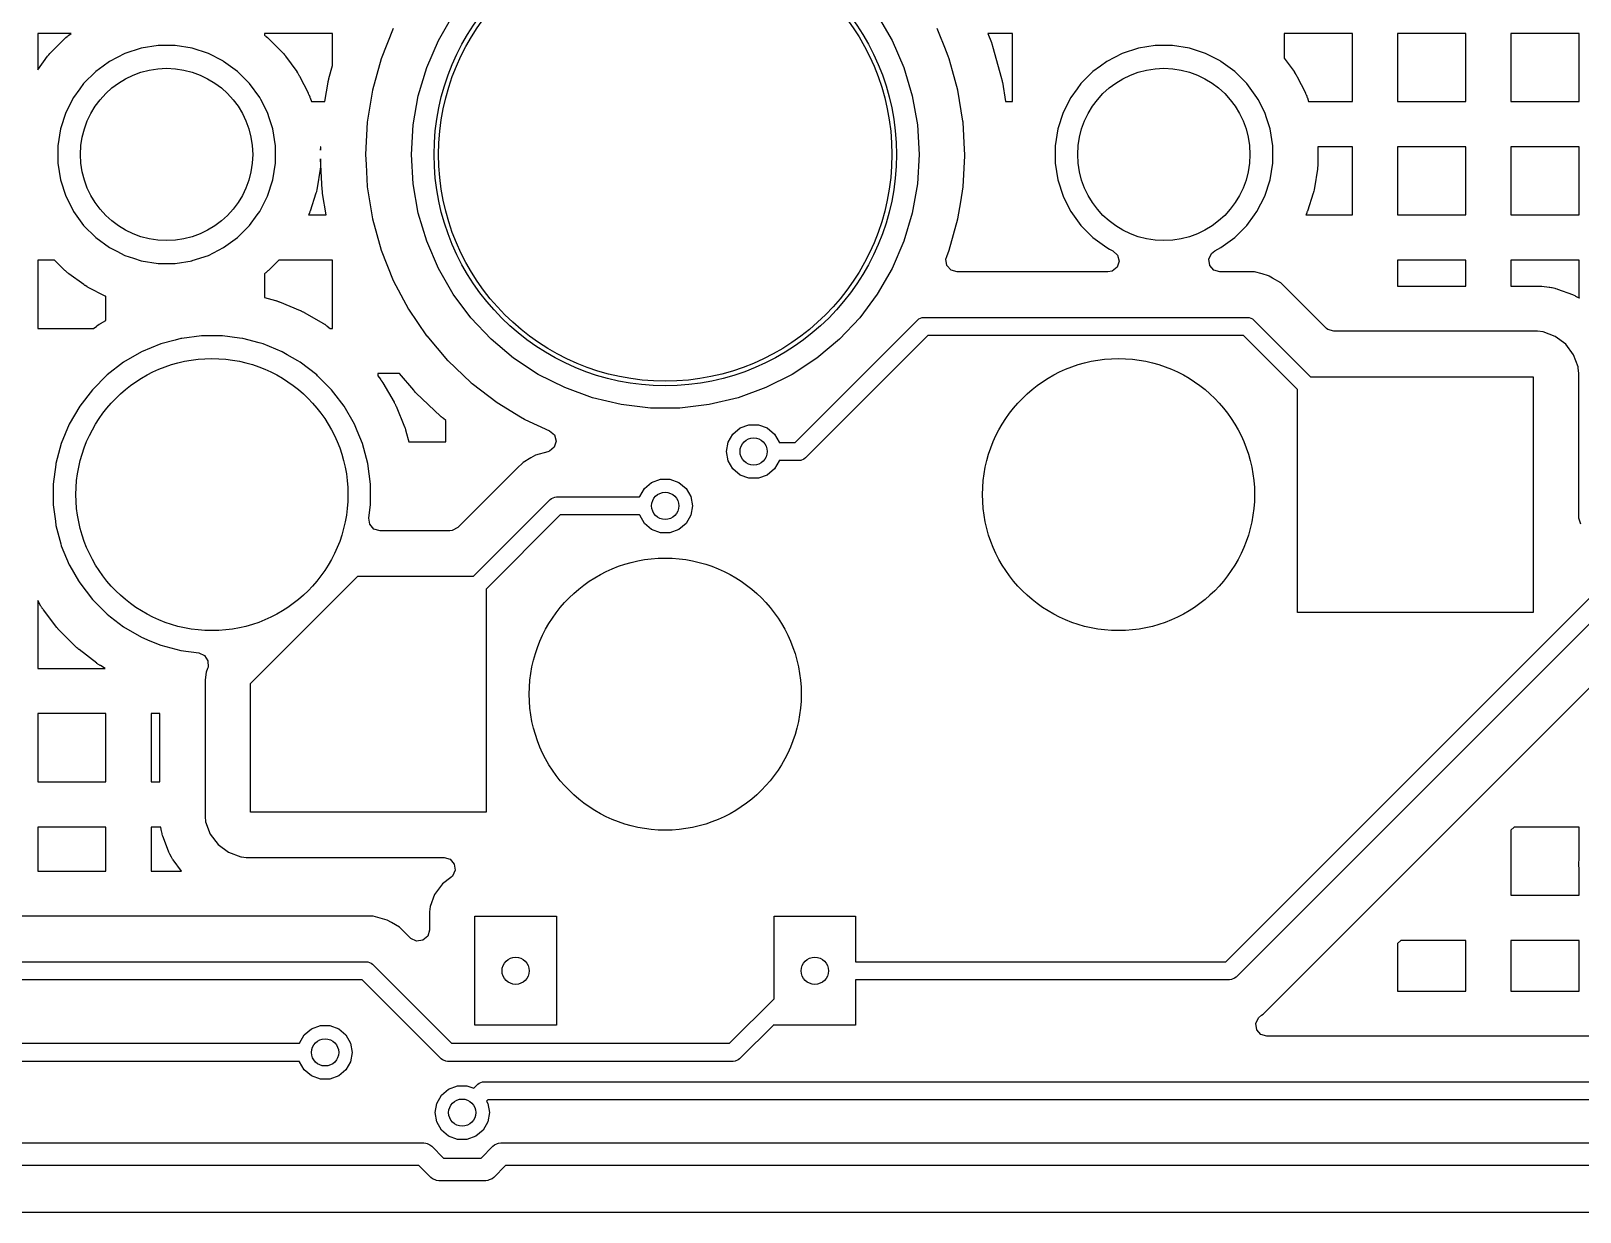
# Model space of a CAD drawing. Extents: x 2.49 to 8.57, y -5.87 to -1.87.
# Drawn here: x 6.578 to 7.251, y -4.41 to -3.897 of the extents above; entities that cross this region are included whole.
import ezdxf

# ---------------------------------------------------------------- set-up
doc = ezdxf.new("R2010")
doc.units = 0
doc.header["$MEASUREMENT"] = 0
doc.layers.add('BLACK', color=7, linetype='CONTINUOUS')

msp = doc.modelspace()

# ---------------------------------------------------------------- linework, layer by layer
at = {"layer": 'BLACK', "linetype": 'CONTINUOUS'}
for p, q in [((7.09699, -4.3009), (7.8378, -3.5601)), ((7.84452, -3.56451), (7.10141, -4.30762)), ((6.75503, -3.90103), (6.76144, -3.88993)), ((6.94564, -3.88993), (6.95205, -3.90103)), ((6.59557, -3.89795), (6.58103, -3.89795)), ((6.58103, -3.89795), (6.58103, -3.91379)), ((6.58682, -3.90612), (6.59263, -3.90032)), ((6.59263, -3.90032), (6.59276, -3.90019)), ((6.59276, -3.90019), (6.59305, -3.89992)), ((6.59305, -3.89992), (6.59319, -3.8998)), ((6.59319, -3.8998), (6.59378, -3.8993)), ((6.59378, -3.8993), (6.59393, -3.89917)), ((6.59393, -3.89917), (6.59423, -3.89894)), ((6.59423, -3.89894), (6.59438, -3.89882)), ((6.59438, -3.89882), (6.59456, -3.89869)), ((6.59456, -3.89869), (6.59557, -3.89795)), ((6.70906, -3.89795), (6.67945, -3.89795)), ((6.67945, -3.89795), (6.67945, -3.89869)), ((6.67945, -3.89869), (6.67963, -3.89882)), ((6.67963, -3.89882), (6.67979, -3.89894)), ((6.67979, -3.89894), (6.68009, -3.89917)), ((6.68009, -3.89917), (6.68024, -3.8993)), ((6.68024, -3.8993), (6.68082, -3.8998)), ((6.68082, -3.8998), (6.68097, -3.89992)), ((6.68097, -3.89992), (6.68125, -3.90019)), ((6.68125, -3.90019), (6.68139, -3.90032)), ((6.68139, -3.90032), (6.68719, -3.90612)), ((6.70906, -3.91189), (6.70906, -3.89795)), ((6.73544, -3.89587), (6.73022, -3.90895)), ((6.74996, -3.9128), (6.75503, -3.90103)), ((6.95205, -3.90103), (6.95713, -3.9128)), ((6.97248, -3.89795), (6.97165, -3.89587)), ((6.97494, -3.90412), (6.97248, -3.89795)), ((7.00434, -3.89795), (6.99359, -3.89795)), ((6.99359, -3.89795), (6.99518, -3.90194)), ((7.00434, -3.92756), (7.00434, -3.89795)), ((7.15197, -3.89795), (7.12237, -3.89795)), ((7.12237, -3.89795), (7.12237, -3.90871)), ((7.15197, -3.92756), (7.15197, -3.89795)), ((7.20119, -3.89795), (7.17158, -3.89795)), ((7.17158, -3.89795), (7.17158, -3.92756)), ((7.20119, -3.92756), (7.20119, -3.89795)), ((7.2504, -3.89795), (7.22079, -3.89795)), ((7.22079, -3.89795), (7.22079, -3.92756)), ((7.2504, -3.92756), (7.2504, -3.89795)), ((6.58103, -3.91379), (6.58532, -3.90788)), ((6.58532, -3.90788), (6.58544, -3.90773)), ((6.58544, -3.90773), (6.58568, -3.90742)), ((6.58568, -3.90742), (6.5858, -3.90727)), ((6.5858, -3.90727), (6.5863, -3.90669)), ((6.5863, -3.90669), (6.58643, -3.90655)), ((6.58643, -3.90655), (6.58669, -3.90626)), ((6.58669, -3.90626), (6.58682, -3.90612)), ((6.61886, -3.9067), (6.61224, -3.91008)), ((6.62594, -3.90441), (6.61886, -3.9067)), ((6.63329, -3.90324), (6.62594, -3.90441)), ((6.64073, -3.90324), (6.63329, -3.90324)), ((6.63329, -3.90324), (6.63329, -3.90324)), ((6.64808, -3.90441), (6.64073, -3.90324)), ((6.64073, -3.90324), (6.64073, -3.90324)), ((6.65515, -3.9067), (6.64808, -3.90441)), ((6.6614, -3.90989), (6.65515, -3.9067)), ((6.68719, -3.90612), (6.68733, -3.90626)), ((6.68733, -3.90626), (6.68759, -3.90655)), ((6.68759, -3.90655), (6.68772, -3.90669)), ((6.68772, -3.90669), (6.68822, -3.90727)), ((6.68822, -3.90727), (6.68834, -3.90742)), ((6.68834, -3.90742), (6.68858, -3.90773)), ((6.68858, -3.90773), (6.68869, -3.90788)), ((6.68869, -3.90788), (6.69352, -3.91452)), ((6.97644, -3.9079), (6.97494, -3.90412)), ((6.97686, -3.90895), (6.97644, -3.9079)), ((6.99518, -3.90194), (6.99522, -3.90207)), ((6.99522, -3.90207), (6.99531, -3.90232)), ((6.99531, -3.90232), (6.99536, -3.90244)), ((6.99536, -3.90244), (6.99553, -3.90294)), ((6.99553, -3.90294), (6.99557, -3.90307)), ((6.99557, -3.90307), (6.99565, -3.90333)), ((6.99565, -3.90333), (6.99568, -3.90345)), ((6.99568, -3.90345), (6.9996, -3.91754)), ((7.05194, -3.9067), (7.04531, -3.91008)), ((7.05901, -3.90441), (7.05194, -3.9067)), ((7.06636, -3.90324), (7.05901, -3.90441)), ((7.0738, -3.90324), (7.06636, -3.90324)), ((7.06636, -3.90324), (7.06636, -3.90324)), ((7.08115, -3.90441), (7.0738, -3.90324)), ((7.0738, -3.90324), (7.0738, -3.90324)), ((7.08822, -3.9067), (7.08115, -3.90441)), ((7.09216, -3.90871), (7.08822, -3.9067)), ((6.60622, -3.91446), (6.60096, -3.91972)), ((6.60942, -3.91213), (6.60622, -3.91446)), ((6.60622, -3.91446), (6.60622, -3.91446)), ((6.60622, -3.91446), (6.60622, -3.91446)), ((6.61224, -3.91008), (6.60942, -3.91213)), ((6.66178, -3.91008), (6.6614, -3.90989)), ((6.6678, -3.91446), (6.66178, -3.91008)), ((6.67306, -3.91972), (6.6678, -3.91446)), ((6.69352, -3.91452), (6.69363, -3.91468)), ((6.69363, -3.91468), (6.69384, -3.915)), ((6.69384, -3.915), (6.69395, -3.91516)), ((6.70749, -3.91754), (6.70906, -3.91189)), ((6.73022, -3.90895), (6.72645, -3.92253)), ((6.73022, -3.90895), (6.73022, -3.90895)), ((6.74628, -3.92508), (6.74996, -3.9128)), ((6.95713, -3.9128), (6.96081, -3.92508)), ((6.97833, -3.91425), (6.97686, -3.90895)), ((6.97686, -3.90895), (6.97686, -3.90895)), ((6.98063, -3.92253), (6.97833, -3.91425)), ((7.03929, -3.91446), (7.03403, -3.91972)), ((7.04249, -3.91213), (7.03929, -3.91446)), ((7.03929, -3.91446), (7.03929, -3.91446)), ((7.03929, -3.91446), (7.03929, -3.91446)), ((7.04531, -3.91008), (7.04249, -3.91213)), ((7.09447, -3.90989), (7.09216, -3.90871)), ((7.09485, -3.91008), (7.09447, -3.90989)), ((7.10087, -3.91446), (7.09485, -3.91008)), ((7.10613, -3.91972), (7.10087, -3.91446)), ((7.12237, -3.90871), (7.12659, -3.91452)), ((7.12659, -3.91452), (7.1267, -3.91468)), ((7.1267, -3.91468), (7.12692, -3.915)), ((7.12692, -3.915), (7.12702, -3.91516)), ((6.60096, -3.91972), (6.59931, -3.92198)), ((6.60096, -3.91972), (6.60096, -3.91972)), ((6.60096, -3.91972), (6.60096, -3.91972)), ((6.67743, -3.92573), (6.67306, -3.91972)), ((6.69395, -3.91516), (6.69435, -3.91582)), ((6.69435, -3.91582), (6.69445, -3.91598)), ((6.69445, -3.91598), (6.69464, -3.91632)), ((6.69464, -3.91632), (6.69473, -3.91649)), ((6.69473, -3.91649), (6.69845, -3.9238)), ((6.70576, -3.92756), (6.70715, -3.9191)), ((6.70715, -3.9191), (6.70717, -3.91897)), ((6.70717, -3.91897), (6.70722, -3.91871)), ((6.70722, -3.91871), (6.70725, -3.91858)), ((6.70725, -3.91858), (6.70736, -3.91806)), ((6.70736, -3.91806), (6.70739, -3.91793)), ((6.70739, -3.91793), (6.70746, -3.91767)), ((6.70746, -3.91767), (6.70749, -3.91754)), ((6.9996, -3.91754), (6.99963, -3.91767)), ((6.99963, -3.91767), (6.99969, -3.91793)), ((6.99969, -3.91793), (6.99972, -3.91806)), ((6.99972, -3.91806), (6.99984, -3.91858)), ((6.99984, -3.91858), (6.99986, -3.91871)), ((6.99986, -3.91871), (6.99991, -3.91897)), ((6.99991, -3.91897), (6.99994, -3.9191)), ((6.99994, -3.9191), (7.00133, -3.92756)), ((7.03403, -3.91972), (7.03239, -3.92198)), ((7.03403, -3.91972), (7.03403, -3.91972)), ((7.03403, -3.91972), (7.03403, -3.91972)), ((7.1105, -3.92573), (7.10613, -3.91972)), ((7.12702, -3.91516), (7.12742, -3.91582)), ((7.12742, -3.91582), (7.12752, -3.91598)), ((7.12752, -3.91598), (7.12771, -3.91632)), ((7.12771, -3.91632), (7.1278, -3.91649)), ((7.1278, -3.91649), (7.13152, -3.9238)), ((6.59658, -3.92573), (6.59321, -3.93236)), ((6.59931, -3.92198), (6.59658, -3.92573)), ((6.67791, -3.92668), (6.67743, -3.92573)), ((6.68081, -3.93236), (6.67791, -3.92668)), ((6.69845, -3.9238), (6.69854, -3.92398)), ((6.69854, -3.92398), (6.6987, -3.92433)), ((6.6987, -3.92433), (6.69878, -3.9245)), ((6.69878, -3.9245), (6.69907, -3.92522)), ((6.69907, -3.92522), (6.69914, -3.92539)), ((6.69914, -3.92539), (6.69927, -3.92576)), ((6.69927, -3.92576), (6.69934, -3.92594)), ((6.69934, -3.92594), (6.69986, -3.92756)), ((6.69986, -3.92756), (6.70576, -3.92756)), ((6.72645, -3.92253), (6.72417, -3.93644)), ((6.72645, -3.92253), (6.72645, -3.92253)), ((6.74405, -3.93771), (6.74628, -3.92508)), ((6.96081, -3.92508), (6.96303, -3.93771)), ((6.98284, -3.93599), (6.98063, -3.92253)), ((6.98063, -3.92253), (6.98063, -3.92253)), ((6.98063, -3.92253), (6.98063, -3.92253)), ((7.00133, -3.92756), (7.00434, -3.92756)), ((7.02966, -3.92573), (7.02628, -3.93236)), ((7.03239, -3.92198), (7.02966, -3.92573)), ((7.11098, -3.92668), (7.1105, -3.92573)), ((7.11388, -3.93236), (7.11098, -3.92668)), ((7.13152, -3.9238), (7.13161, -3.92398)), ((7.13161, -3.92398), (7.13177, -3.92433)), ((7.13177, -3.92433), (7.13185, -3.9245)), ((7.13185, -3.9245), (7.13214, -3.92522)), ((7.13214, -3.92522), (7.13221, -3.92539)), ((7.13221, -3.92539), (7.13234, -3.92576)), ((7.13234, -3.92576), (7.13241, -3.92594)), ((7.13241, -3.92594), (7.13293, -3.92756)), ((7.13293, -3.92756), (7.15197, -3.92756)), ((7.17158, -3.92756), (7.20119, -3.92756)), ((7.22079, -3.92756), (7.2504, -3.92756)), ((6.59321, -3.93236), (6.59091, -3.93944)), ((6.68169, -3.93508), (6.68081, -3.93236)), ((6.68081, -3.93236), (6.68081, -3.93236)), ((6.68081, -3.93236), (6.68081, -3.93236)), ((6.68311, -3.93944), (6.68169, -3.93508)), ((7.02628, -3.93236), (7.02398, -3.93944)), ((7.11476, -3.93508), (7.11388, -3.93236)), ((7.11388, -3.93236), (7.11388, -3.93236)), ((7.11388, -3.93236), (7.11388, -3.93236)), ((7.11618, -3.93944), (7.11476, -3.93508)), ((6.59091, -3.93944), (6.58974, -3.94679)), ((6.68427, -3.94679), (6.68311, -3.93944)), ((6.72417, -3.93644), (6.72341, -3.95051)), ((6.72417, -3.93644), (6.72417, -3.93644)), ((6.74331, -3.95051), (6.74405, -3.93771)), ((6.96303, -3.93771), (6.96378, -3.95051)), ((6.98291, -3.93644), (6.98284, -3.93599)), ((6.98355, -3.94829), (6.98291, -3.93644)), ((7.02398, -3.93944), (7.02281, -3.94679)), ((7.11734, -3.94679), (7.11618, -3.93944)), ((6.58974, -3.94679), (6.58974, -3.95423)), ((6.68427, -3.94863), (6.68427, -3.94679)), ((6.68427, -3.95423), (6.68427, -3.94863)), ((6.70396, -3.94717), (6.70388, -3.94717)), ((6.70388, -3.94717), (6.70388, -3.94863)), ((6.70388, -3.94863), (6.70396, -3.94717)), ((6.98368, -3.95051), (6.98355, -3.94829)), ((7.02281, -3.94679), (7.02281, -3.95423)), ((7.11734, -3.95423), (7.11734, -3.94679)), ((7.15197, -3.94717), (7.13695, -3.94717)), ((7.13695, -3.94717), (7.13695, -3.95461)), ((7.15197, -3.97677), (7.15197, -3.94717)), ((7.20119, -3.94717), (7.17158, -3.94717)), ((7.17158, -3.94717), (7.17158, -3.97677)), ((7.20119, -3.97677), (7.20119, -3.94717)), ((7.2504, -3.94717), (7.22079, -3.94717)), ((7.22079, -3.94717), (7.22079, -3.97677)), ((7.2504, -3.97677), (7.2504, -3.94717)), ((6.58974, -3.95423), (6.59091, -3.96157)), ((6.68311, -3.96157), (6.68427, -3.95423)), ((6.70386, -3.95519), (6.70385, -3.95538)), ((6.70387, -3.9548), (6.70386, -3.95519)), ((6.70388, -3.95461), (6.70387, -3.9548)), ((6.70461, -3.9659), (6.70388, -3.95238)), ((6.70388, -3.95238), (6.70388, -3.95461)), ((6.72341, -3.95051), (6.72341, -3.95051)), ((6.72341, -3.95051), (6.72364, -3.9548)), ((6.72364, -3.9548), (6.72416, -3.96438)), ((6.74405, -3.9633), (6.74331, -3.95051)), ((6.96378, -3.95051), (6.96303, -3.9633)), ((6.98291, -3.96458), (6.98364, -3.95117)), ((6.98364, -3.95117), (6.98368, -3.95051)), ((6.98368, -3.95051), (6.98368, -3.95051)), ((7.02281, -3.95423), (7.02398, -3.96157)), ((7.11618, -3.96157), (7.11734, -3.95423)), ((7.13693, -3.95519), (7.13692, -3.95538)), ((7.13695, -3.9548), (7.13693, -3.95519)), ((7.13695, -3.95461), (7.13695, -3.9548)), ((6.59091, -3.96157), (6.59321, -3.96865)), ((6.68081, -3.96865), (6.68311, -3.96157)), ((6.7037, -3.95691), (6.70241, -3.96502)), ((6.70372, -3.95672), (6.7037, -3.95691)), ((6.70377, -3.95634), (6.70372, -3.95672)), ((6.70379, -3.95615), (6.70377, -3.95634)), ((6.70385, -3.95538), (6.70379, -3.95615)), ((7.02398, -3.96157), (7.02628, -3.96865)), ((7.11388, -3.96865), (7.11618, -3.96157)), ((7.13677, -3.95691), (7.13548, -3.96502)), ((7.13679, -3.95672), (7.13677, -3.95691)), ((7.13684, -3.95634), (7.13679, -3.95672)), ((7.13686, -3.95615), (7.13684, -3.95634)), ((7.13692, -3.95538), (7.13686, -3.95615)), ((6.59321, -3.96865), (6.59609, -3.97432)), ((6.67743, -3.97528), (6.68081, -3.96865)), ((6.70187, -3.96727), (6.69934, -3.97507)), ((6.70193, -3.96708), (6.70187, -3.96727)), ((6.70203, -3.96671), (6.70193, -3.96708)), ((6.70208, -3.96652), (6.70203, -3.96671)), ((6.70226, -3.96577), (6.70208, -3.96652)), ((6.7023, -3.96559), (6.70226, -3.96577)), ((6.70238, -3.96521), (6.7023, -3.96559)), ((6.70241, -3.96502), (6.70238, -3.96521)), ((6.70462, -3.96603), (6.70461, -3.9659)), ((6.70464, -3.9663), (6.70462, -3.96603)), ((6.70465, -3.96643), (6.70464, -3.9663)), ((6.70471, -3.96696), (6.70465, -3.96643)), ((6.70473, -3.96709), (6.70471, -3.96696)), ((6.70476, -3.96735), (6.70473, -3.96709)), ((6.70478, -3.96749), (6.70476, -3.96735)), ((6.70631, -3.97677), (6.70478, -3.96749)), ((6.72416, -3.96438), (6.72417, -3.96458)), ((6.72417, -3.96458), (6.72417, -3.96458)), ((6.72417, -3.96458), (6.72645, -3.97848)), ((6.74628, -3.97593), (6.74405, -3.9633)), ((6.96303, -3.9633), (6.96081, -3.97593)), ((6.98184, -3.97111), (6.98291, -3.96458)), ((6.98291, -3.96458), (6.98291, -3.96458)), ((6.98291, -3.96458), (6.98291, -3.96458)), ((7.02628, -3.96865), (7.02917, -3.97432)), ((7.1105, -3.97528), (7.11388, -3.96865)), ((7.13494, -3.96727), (7.13241, -3.97507)), ((7.135, -3.96708), (7.13494, -3.96727)), ((7.13511, -3.96671), (7.135, -3.96708)), ((7.13515, -3.96652), (7.13511, -3.96671)), ((7.13533, -3.96577), (7.13515, -3.96652)), ((7.13537, -3.96559), (7.13533, -3.96577)), ((7.13545, -3.96521), (7.13537, -3.96559)), ((7.13548, -3.96502), (7.13545, -3.96521)), ((6.59609, -3.97432), (6.59658, -3.97528)), ((6.59658, -3.97528), (6.60096, -3.9813)), ((6.67635, -3.97677), (6.67743, -3.97528)), ((6.69927, -3.97525), (6.69914, -3.97562)), ((6.69934, -3.97507), (6.69927, -3.97525)), ((6.98063, -3.97848), (6.98184, -3.97111)), ((7.02917, -3.97432), (7.02966, -3.97528)), ((7.02966, -3.97528), (7.03403, -3.9813)), ((7.10942, -3.97677), (7.1105, -3.97528)), ((7.13234, -3.97525), (7.13221, -3.97562)), ((7.13241, -3.97507), (7.13234, -3.97525)), ((6.60096, -3.9813), (6.60622, -3.98656)), ((6.6678, -3.98656), (6.67306, -3.9813)), ((6.67306, -3.9813), (6.67635, -3.97677)), ((6.6987, -3.97668), (6.69866, -3.97677)), ((6.69866, -3.97677), (6.70631, -3.97677)), ((6.69878, -3.97651), (6.6987, -3.97668)), ((6.69907, -3.9758), (6.69878, -3.97651)), ((6.69914, -3.97562), (6.69907, -3.9758)), ((6.72645, -3.97848), (6.72645, -3.97848)), ((6.72645, -3.97848), (6.73022, -3.99206)), ((6.74996, -3.98821), (6.74628, -3.97593)), ((6.96081, -3.97593), (6.95713, -3.98821)), ((6.97686, -3.99206), (6.98063, -3.97848)), ((7.03403, -3.9813), (7.03929, -3.98656)), ((7.10087, -3.98656), (7.10613, -3.9813)), ((7.10613, -3.9813), (7.10942, -3.97677)), ((7.13177, -3.97668), (7.13173, -3.97677)), ((7.13173, -3.97677), (7.15197, -3.97677)), ((7.13185, -3.97651), (7.13177, -3.97668)), ((7.13214, -3.9758), (7.13185, -3.97651)), ((7.13221, -3.97562), (7.13214, -3.9758)), ((7.17158, -3.97677), (7.20119, -3.97677)), ((7.22079, -3.97677), (7.2504, -3.97677)), ((6.60622, -3.98656), (6.61224, -3.99093)), ((6.66178, -3.99093), (6.6678, -3.98656)), ((6.75503, -3.99998), (6.74996, -3.98821)), ((6.95713, -3.98821), (6.95205, -3.99998)), ((7.03929, -3.98656), (7.04234, -3.98878)), ((7.04234, -3.98878), (7.04531, -3.99093)), ((7.09485, -3.99093), (7.10087, -3.98656)), ((6.61224, -3.99093), (6.61537, -3.99253)), ((6.61537, -3.99253), (6.61886, -3.99431)), ((6.61886, -3.99431), (6.61886, -3.99431)), ((6.61886, -3.99431), (6.61886, -3.99431)), ((6.61886, -3.99431), (6.62266, -3.99554)), ((6.62266, -3.99554), (6.62594, -3.99661)), ((6.64818, -3.99657), (6.65515, -3.99431)), ((6.65515, -3.99431), (6.66178, -3.99093)), ((6.73022, -3.99206), (6.73022, -3.99206)), ((6.73022, -3.99206), (6.73544, -4.00515)), ((6.97546, -3.99593), (6.97576, -3.99482)), ((6.97576, -3.99482), (6.97686, -3.99206)), ((7.04531, -3.99093), (7.04652, -3.99155)), ((7.04652, -3.99155), (7.04795, -3.99228)), ((7.04795, -3.99228), (7.04995, -3.99417)), ((7.04995, -3.99417), (7.05062, -3.99684)), ((7.08959, -3.99593), (7.09073, -3.99343)), ((7.09073, -3.99343), (7.0922, -3.99228)), ((7.0922, -3.99228), (7.09485, -3.99093)), ((6.58831, -3.99638), (6.58103, -3.99638)), ((6.58103, -3.99638), (6.58103, -4.02598)), ((6.59263, -4.00069), (6.58831, -3.99638)), ((6.59276, -4.00083), (6.59263, -4.00069)), ((6.59305, -4.00109), (6.59276, -4.00083)), ((6.59319, -4.00122), (6.59305, -4.00109)), ((6.59378, -4.00172), (6.59319, -4.00122)), ((6.59393, -4.00184), (6.59378, -4.00172)), ((6.59423, -4.00208), (6.59393, -4.00184)), ((6.59438, -4.00219), (6.59423, -4.00208)), ((6.59456, -4.00232), (6.59438, -4.00219)), ((6.60102, -4.00702), (6.59456, -4.00232)), ((6.62594, -3.99661), (6.63329, -3.99777)), ((6.63329, -3.99777), (6.63329, -3.99777)), ((6.63329, -3.99777), (6.64073, -3.99777)), ((6.64073, -3.99777), (6.64808, -3.99661)), ((6.64808, -3.99661), (6.64818, -3.99657)), ((6.67963, -4.00219), (6.67945, -4.00232)), ((6.67945, -4.00232), (6.67945, -4.0126)), ((6.67979, -4.00208), (6.67963, -4.00219)), ((6.68009, -4.00184), (6.67979, -4.00208)), ((6.68024, -4.00172), (6.68009, -4.00184)), ((6.68082, -4.00122), (6.68024, -4.00172)), ((6.68097, -4.00109), (6.68082, -4.00122)), ((6.68125, -4.00083), (6.68097, -4.00109)), ((6.68139, -4.00069), (6.68125, -4.00083)), ((6.6857, -3.99638), (6.68139, -4.00069)), ((6.70906, -3.99638), (6.6857, -3.99638)), ((6.70906, -4.02598), (6.70906, -3.99638)), ((6.76144, -4.01108), (6.75503, -3.99998)), ((6.95205, -3.99998), (6.94564, -4.01108)), ((6.97586, -3.99866), (6.97546, -3.99593)), ((6.97766, -4.00073), (6.97586, -3.99866)), ((6.9803, -4.00151), (6.97766, -4.00073)), ((7.04574, -4.00151), (6.9803, -4.00151)), ((7.04757, -4.00115), (7.04574, -4.00151)), ((7.04973, -3.99944), (7.04757, -4.00115)), ((7.05062, -3.99684), (7.04973, -3.99944)), ((7.08998, -3.99866), (7.08959, -3.99593)), ((7.09178, -4.00073), (7.08998, -3.99866)), ((7.09442, -4.00151), (7.09178, -4.00073)), ((7.10298, -4.00151), (7.09442, -4.00151)), ((7.10299, -4.00151), (7.10298, -4.00151)), ((7.10323, -4.00151), (7.10299, -4.00151)), ((7.10945, -4.00151), (7.10323, -4.00151)), ((7.11275, -4.00239), (7.10945, -4.00151)), ((7.11546, -4.00312), (7.11275, -4.00239)), ((7.20119, -3.99638), (7.17158, -3.99638)), ((7.17158, -3.99638), (7.17158, -4.00765)), ((7.20119, -4.00765), (7.20119, -3.99638)), ((7.2504, -3.99638), (7.22079, -3.99638)), ((7.22079, -3.99638), (7.22079, -4.00765)), ((7.2504, -4.01282), (7.2504, -3.99638)), ((6.60118, -4.00713), (6.60102, -4.00702)), ((6.6015, -4.00734), (6.60118, -4.00713)), ((6.60166, -4.00745), (6.6015, -4.00734)), ((6.60232, -4.00785), (6.60166, -4.00745)), ((6.60249, -4.00794), (6.60232, -4.00785)), ((6.60282, -4.00813), (6.60249, -4.00794)), ((6.60299, -4.00822), (6.60282, -4.00813)), ((6.61031, -4.01195), (6.60299, -4.00822)), ((6.73544, -4.00515), (6.73544, -4.00515)), ((6.73544, -4.00515), (6.74204, -4.0176)), ((7.11582, -4.00333), (7.11546, -4.00312)), ((7.11546, -4.00312), (7.11546, -4.00312)), ((7.11546, -4.00312), (7.11546, -4.00312)), ((7.11721, -4.00413), (7.11582, -4.00333)), ((7.12085, -4.00623), (7.11721, -4.00413)), ((7.11721, -4.00413), (7.11721, -4.00413)), ((7.12227, -4.00765), (7.12085, -4.00623)), ((7.12085, -4.00623), (7.12085, -4.00623)), ((7.12553, -4.01091), (7.12227, -4.00765)), ((7.17158, -4.00765), (7.20119, -4.00765)), ((7.22079, -4.00765), (7.23266, -4.00765)), ((7.23266, -4.00765), (7.23279, -4.00765)), ((7.23279, -4.00765), (7.23305, -4.00766)), ((7.23305, -4.00766), (7.23318, -4.00767)), ((7.23318, -4.00767), (7.23371, -4.00769)), ((7.23371, -4.00769), (7.23384, -4.0077)), ((7.23384, -4.0077), (7.2341, -4.00772)), ((7.2341, -4.00772), (7.23423, -4.00774)), ((7.23423, -4.00774), (7.23745, -4.00808)), ((7.23745, -4.00808), (7.23775, -4.00812)), ((7.23775, -4.00812), (7.23836, -4.00823)), ((7.23836, -4.00823), (7.23866, -4.00829)), ((7.23866, -4.00829), (7.23985, -4.00857)), ((7.23985, -4.00857), (7.24014, -4.00865)), ((7.24014, -4.00865), (7.24073, -4.00883)), ((7.24073, -4.00883), (7.24102, -4.00893)), ((7.24102, -4.00893), (7.24756, -4.01136)), ((6.61048, -4.01203), (6.61031, -4.01195)), ((6.61064, -4.01211), (6.61048, -4.01203)), ((6.61064, -4.02252), (6.61064, -4.01211)), ((6.67945, -4.0126), (6.68428, -4.01389)), ((6.68428, -4.01389), (6.68443, -4.01393)), ((6.68443, -4.01393), (6.68474, -4.01403)), ((6.68474, -4.01403), (6.68489, -4.01407)), ((6.68489, -4.01407), (6.6855, -4.01428)), ((6.6855, -4.01428), (6.68565, -4.01433)), ((6.68565, -4.01433), (6.68595, -4.01445)), ((6.68595, -4.01445), (6.6861, -4.01451)), ((6.6861, -4.01451), (6.69504, -4.01821)), ((6.7691, -4.02136), (6.76144, -4.01108)), ((6.94564, -4.01108), (6.93799, -4.02136)), ((7.12553, -4.01091), (7.12553, -4.01091)), ((7.14045, -4.02583), (7.12553, -4.01091)), ((7.24756, -4.01136), (7.24788, -4.0115)), ((7.24788, -4.0115), (7.24852, -4.01179)), ((7.24852, -4.01179), (7.24883, -4.01195)), ((7.24883, -4.01195), (7.25006, -4.01262)), ((7.25006, -4.01262), (7.25036, -4.0128)), ((7.25036, -4.0128), (7.2504, -4.01282)), ((6.60824, -4.0239), (6.61064, -4.02252)), ((6.69504, -4.01821), (6.69519, -4.01827)), ((6.69519, -4.01827), (6.69548, -4.01841)), ((6.69548, -4.01841), (6.69562, -4.01847)), ((6.69562, -4.01847), (6.6962, -4.01876)), ((6.6962, -4.01876), (6.69634, -4.01883)), ((6.69634, -4.01883), (6.69663, -4.01898)), ((6.69663, -4.01898), (6.69677, -4.01906)), ((6.69677, -4.01906), (6.70514, -4.0239)), ((6.74204, -4.0176), (6.74204, -4.0176)), ((6.74204, -4.0176), (6.74204, -4.0176)), ((6.74204, -4.0176), (6.74992, -4.02923)), ((6.77789, -4.03069), (6.7691, -4.02136)), ((6.90998, -4.07551), (6.96312, -4.02237)), ((6.93799, -4.02136), (6.92919, -4.03069)), ((6.96312, -4.02237), (6.96372, -4.02188)), ((6.96372, -4.02188), (6.96514, -4.02129)), ((6.96514, -4.02129), (6.96591, -4.02121)), ((6.96591, -4.02121), (7.10634, -4.02121)), ((7.10634, -4.02121), (7.10711, -4.02129)), ((7.10711, -4.02129), (7.10853, -4.02188)), ((7.10853, -4.02188), (7.10912, -4.02237)), ((7.10912, -4.02237), (7.13372, -4.04696)), ((6.58103, -4.02598), (6.60532, -4.02598)), ((6.60532, -4.02598), (6.60664, -4.02497)), ((6.60664, -4.02497), (6.60677, -4.02487)), ((6.60677, -4.02487), (6.60703, -4.02468)), ((6.60703, -4.02468), (6.60716, -4.02459)), ((6.60716, -4.02459), (6.6077, -4.02424)), ((6.6077, -4.02424), (6.60783, -4.02415)), ((6.60783, -4.02415), (6.6081, -4.02398)), ((6.6081, -4.02398), (6.60824, -4.0239)), ((6.65218, -4.02923), (6.64365, -4.03035)), ((6.66121, -4.02923), (6.65218, -4.02923)), ((6.65218, -4.02923), (6.65218, -4.02923)), ((6.66867, -4.03021), (6.66121, -4.02923)), ((6.66121, -4.02923), (6.66121, -4.02923)), ((6.70514, -4.0239), (6.70528, -4.02398)), ((6.70528, -4.02398), (6.70555, -4.02415)), ((6.70555, -4.02415), (6.70569, -4.02424)), ((6.70569, -4.02424), (6.70622, -4.02459)), ((6.70622, -4.02459), (6.70635, -4.02468)), ((6.70635, -4.02468), (6.70662, -4.02487)), ((6.70662, -4.02487), (6.70674, -4.02497)), ((6.70674, -4.02497), (6.70807, -4.02598)), ((6.70807, -4.02598), (6.70906, -4.02598)), ((6.74992, -4.02923), (6.74995, -4.02926)), ((6.74995, -4.02926), (6.74995, -4.02926)), ((6.74995, -4.02926), (6.75904, -4.03997)), ((6.96754, -4.02909), (6.9144, -4.08223)), ((7.10471, -4.02909), (6.96754, -4.02909)), ((7.12815, -4.05253), (7.10471, -4.02909)), ((7.14064, -4.02598), (7.14045, -4.02583)), ((7.14126, -4.02648), (7.14064, -4.02598)), ((7.1439, -4.02726), (7.14126, -4.02648)), ((7.2324, -4.02726), (7.1439, -4.02726)), ((7.23474, -4.02751), (7.2324, -4.02726)), ((7.2324, -4.02726), (7.2324, -4.02726)), ((7.2324, -4.02726), (7.2324, -4.02726)), ((7.2324, -4.02726), (7.2324, -4.02726)), ((7.24005, -4.02949), (7.23474, -4.02751)), ((7.23474, -4.02751), (7.23474, -4.02751)), ((6.63449, -4.03274), (6.62615, -4.0362)), ((6.64067, -4.03109), (6.63449, -4.03274)), ((6.64322, -4.03041), (6.64067, -4.03109)), ((6.64365, -4.03035), (6.64322, -4.03041)), ((6.67017, -4.03041), (6.66867, -4.03021)), ((6.67715, -4.03228), (6.67017, -4.03041)), ((6.67889, -4.03274), (6.67715, -4.03228)), ((6.68724, -4.0362), (6.67889, -4.03274)), ((6.78771, -4.03893), (6.77789, -4.03069)), ((6.92919, -4.03069), (6.91937, -4.03893)), ((7.24459, -4.03289), (7.24005, -4.02949)), ((7.24005, -4.02949), (7.24005, -4.02949)), ((7.24798, -4.03742), (7.24459, -4.03289)), ((7.24459, -4.03289), (7.24459, -4.03289)), ((6.61832, -4.04072), (6.61116, -4.04622)), ((6.62615, -4.0362), (6.61832, -4.04072)), ((6.62615, -4.0362), (6.62615, -4.0362)), ((6.68942, -4.03746), (6.68724, -4.0362)), ((6.68724, -4.0362), (6.68724, -4.0362)), ((6.69398, -4.04009), (6.68942, -4.03746)), ((6.69506, -4.04072), (6.69398, -4.04009)), ((6.70223, -4.04622), (6.69506, -4.04072)), ((6.75904, -4.03997), (6.75907, -4.04)), ((6.75907, -4.04), (6.7693, -4.04969)), ((6.79843, -4.04597), (6.78771, -4.03893)), ((6.91937, -4.03893), (6.90866, -4.04597)), ((7.24992, -4.04262), (7.24798, -4.03742)), ((7.24798, -4.03742), (7.24798, -4.03742)), ((7.24996, -4.04273), (7.24992, -4.04262)), ((7.2502, -4.04492), (7.24996, -4.04273)), ((6.61116, -4.04622), (6.60477, -4.05261)), ((6.70254, -4.04653), (6.70223, -4.04622)), ((6.70223, -4.04622), (6.70223, -4.04622)), ((6.70862, -4.05261), (6.70254, -4.04653)), ((6.73809, -4.04559), (6.72867, -4.04559)), ((6.72867, -4.04559), (6.72867, -4.04653)), ((6.72867, -4.04653), (6.72987, -4.04809)), ((6.72987, -4.04809), (6.72996, -4.04822)), ((6.72996, -4.04822), (6.73015, -4.04848)), ((6.73015, -4.04848), (6.73024, -4.04861)), ((6.73024, -4.04861), (6.7306, -4.04915)), ((6.7306, -4.04915), (6.73069, -4.04928)), ((6.73069, -4.04928), (6.73086, -4.04956)), ((6.7443, -4.05289), (6.73809, -4.04559)), ((6.80988, -4.05173), (6.79843, -4.04597)), ((6.90866, -4.04597), (6.89721, -4.05173)), ((7.13372, -4.04696), (7.23051, -4.04696)), ((7.23051, -4.04696), (7.23051, -4.14932)), ((7.25022, -4.04508), (7.2502, -4.04492)), ((7.25022, -4.07229), (7.25022, -4.04508)), ((7.25022, -4.04508), (7.25022, -4.04508)), ((6.60477, -4.05261), (6.59927, -4.05977)), ((6.70966, -4.05396), (6.70862, -4.05261)), ((6.70862, -4.05261), (6.70862, -4.05261)), ((6.70862, -4.05261), (6.70862, -4.05261)), ((6.71412, -4.05977), (6.70966, -4.05396)), ((6.73086, -4.04956), (6.73094, -4.04969)), ((6.73094, -4.04969), (6.73578, -4.05807)), ((6.74438, -4.05299), (6.7443, -4.05289)), ((6.74456, -4.05319), (6.74438, -4.05299)), ((6.74465, -4.05329), (6.74456, -4.05319)), ((6.74502, -4.05367), (6.74465, -4.05329)), ((6.74511, -4.05377), (6.74502, -4.05367)), ((6.7453, -4.05396), (6.74511, -4.05377)), ((6.74539, -4.05405), (6.7453, -4.05396)), ((6.75601, -4.0641), (6.74539, -4.05405)), ((6.7693, -4.04969), (6.7693, -4.04969)), ((6.7693, -4.04969), (6.7693, -4.04969)), ((6.7693, -4.04969), (6.76969, -4.04999)), ((6.76969, -4.04999), (6.78052, -4.05821)), ((6.82193, -4.05611), (6.80988, -4.05173)), ((6.8344, -4.05907), (6.82193, -4.05611)), ((6.88516, -4.05611), (6.87269, -4.05907)), ((6.89721, -4.05173), (6.88516, -4.05611)), ((7.12815, -4.14932), (7.12815, -4.05253)), ((6.59927, -4.05977), (6.59475, -4.0676)), ((6.71864, -4.0676), (6.71412, -4.05977)), ((6.71412, -4.05977), (6.71412, -4.05977)), ((6.71412, -4.05977), (6.71412, -4.05977)), ((6.73578, -4.05807), (6.73585, -4.05821)), ((6.73585, -4.05821), (6.736, -4.05849)), ((6.736, -4.05849), (6.73608, -4.05864)), ((6.73608, -4.05864), (6.73636, -4.05921)), ((6.73636, -4.05921), (6.73643, -4.05936)), ((6.73643, -4.05936), (6.73656, -4.05965)), ((6.73656, -4.05965), (6.73663, -4.0598)), ((6.73663, -4.0598), (6.74033, -4.06874)), ((6.78052, -4.05821), (6.79075, -4.06437)), ((6.84713, -4.06056), (6.8344, -4.05907)), ((6.85995, -4.06056), (6.84713, -4.06056)), ((6.87269, -4.05907), (6.85995, -4.06056)), ((6.59475, -4.0676), (6.59129, -4.07594)), ((6.59475, -4.0676), (6.59475, -4.0676)), ((6.7198, -4.07041), (6.71864, -4.0676)), ((6.71864, -4.0676), (6.71864, -4.0676)), ((6.71864, -4.0676), (6.71864, -4.0676)), ((6.74033, -4.06874), (6.74039, -4.06889)), ((6.74039, -4.06889), (6.7405, -4.06919)), ((6.7405, -4.06919), (6.74056, -4.06934)), ((6.74056, -4.06934), (6.74076, -4.06994)), ((6.7561, -4.06419), (6.75601, -4.0641)), ((6.7563, -4.06437), (6.7561, -4.06419)), ((6.7564, -4.06446), (6.7563, -4.06437)), ((6.75681, -4.0648), (6.7564, -4.06446)), ((6.75691, -4.06489), (6.75681, -4.0648)), ((6.75712, -4.06505), (6.75691, -4.06489)), ((6.75722, -4.06513), (6.75712, -4.06505)), ((6.75827, -4.06594), (6.75722, -4.06513)), ((6.75827, -4.0752), (6.75827, -4.06594)), ((6.79075, -4.06437), (6.79243, -4.06538)), ((6.79243, -4.06538), (6.79259, -4.06548)), ((6.79259, -4.06548), (6.80333, -4.07045)), ((6.88288, -4.07185), (6.88602, -4.06921)), ((6.88602, -4.06921), (6.88988, -4.06781)), ((6.88988, -4.06781), (6.89398, -4.06781)), ((6.89398, -4.06781), (6.89783, -4.06921)), ((6.89783, -4.06921), (6.90098, -4.07185)), ((6.59129, -4.07594), (6.58895, -4.08467)), ((6.59129, -4.07594), (6.59129, -4.07594)), ((6.72209, -4.07594), (6.7198, -4.07041)), ((6.72443, -4.08467), (6.72209, -4.07594)), ((6.74076, -4.06994), (6.74081, -4.0701)), ((6.74081, -4.0701), (6.7409, -4.07041)), ((6.7409, -4.07041), (6.74095, -4.07056)), ((6.74095, -4.07056), (6.74219, -4.0752)), ((6.74219, -4.0752), (6.75827, -4.0752)), ((6.80333, -4.07045), (6.8054, -4.07226)), ((6.80616, -4.0749), (6.80538, -4.07754)), ((6.8054, -4.07226), (6.80616, -4.0749)), ((6.88012, -4.07944), (6.88083, -4.0754)), ((6.88083, -4.0754), (6.88288, -4.07185)), ((6.90098, -4.07185), (6.90303, -4.0754)), ((6.90303, -4.0754), (6.90305, -4.07551)), ((6.90305, -4.07551), (6.90998, -4.07551)), ((7.25022, -4.10802), (7.25022, -4.07229)), ((6.79525, -4.08214), (6.79178, -4.08415)), ((6.79717, -4.08103), (6.79525, -4.08214)), ((6.79525, -4.08214), (6.79525, -4.08214)), ((6.80254, -4.07959), (6.79717, -4.08103)), ((6.79717, -4.08103), (6.79717, -4.08103)), ((6.80329, -4.07933), (6.80254, -4.07959)), ((6.80538, -4.07754), (6.80329, -4.07933)), ((6.88083, -4.08348), (6.88012, -4.07944)), ((6.9138, -4.08272), (6.91238, -4.0833)), ((6.9144, -4.08223), (6.9138, -4.08272)), ((6.5889, -4.0851), (6.58778, -4.09363)), ((6.58895, -4.08467), (6.5889, -4.0851)), ((6.72561, -4.09363), (6.72443, -4.08467)), ((6.78738, -4.08855), (6.77494, -4.10099)), ((6.78913, -4.0868), (6.78738, -4.08855)), ((6.78738, -4.08855), (6.78738, -4.08855)), ((6.79178, -4.08415), (6.78913, -4.0868)), ((6.79178, -4.08415), (6.79178, -4.08415)), ((6.88288, -4.08703), (6.88083, -4.08348)), ((6.88602, -4.08967), (6.88288, -4.08703)), ((6.88988, -4.09107), (6.88602, -4.08967)), ((6.89783, -4.08967), (6.89398, -4.09107)), ((6.90098, -4.08703), (6.89783, -4.08967)), ((6.90303, -4.08348), (6.90098, -4.08703)), ((6.90305, -4.08338), (6.90303, -4.08348)), ((6.91161, -4.08338), (6.90305, -4.08338)), ((6.91238, -4.0833), (6.91161, -4.08338)), ((6.91238, -4.0833), (6.91238, -4.0833)), ((6.58778, -4.09363), (6.58778, -4.10266)), ((6.72561, -4.10266), (6.72561, -4.09363)), ((6.84244, -4.09903), (6.8445, -4.09547)), ((6.8445, -4.09547), (6.84764, -4.09284)), ((6.84764, -4.09284), (6.85149, -4.09143)), ((6.85149, -4.09143), (6.85559, -4.09143)), ((6.85559, -4.09143), (6.85945, -4.09284)), ((6.85945, -4.09284), (6.86259, -4.09547)), ((6.86259, -4.09547), (6.86464, -4.09903)), ((6.89398, -4.09107), (6.88988, -4.09107)), ((6.58778, -4.10266), (6.58869, -4.10963)), ((6.72487, -4.1083), (6.72561, -4.10266)), ((6.77494, -4.10099), (6.76349, -4.11244)), ((6.77022, -4.13358), (6.80352, -4.10028)), ((6.80352, -4.10028), (6.80411, -4.09979)), ((6.80411, -4.09979), (6.80553, -4.0992)), ((6.80553, -4.0992), (6.8063, -4.09913)), ((6.8063, -4.09913), (6.84243, -4.09913)), ((6.84243, -4.09913), (6.84244, -4.09903)), ((6.86464, -4.09903), (6.86535, -4.10306)), ((6.86535, -4.10306), (6.86464, -4.1071)), ((6.58869, -4.10963), (6.58895, -4.11162)), ((6.72486, -4.10835), (6.72487, -4.1083)), ((6.72526, -4.11102), (6.72486, -4.10835)), ((6.80793, -4.107), (6.77579, -4.13914)), ((6.84243, -4.107), (6.80793, -4.107)), ((6.84244, -4.1071), (6.84243, -4.107)), ((6.8445, -4.11066), (6.84244, -4.1071)), ((6.86464, -4.1071), (6.86259, -4.11066)), ((7.25023, -4.10837), (7.25022, -4.10802)), ((7.25119, -4.11095), (7.25023, -4.10837)), ((6.58895, -4.11162), (6.59107, -4.11952)), ((6.72706, -4.1131), (6.72526, -4.11102)), ((6.7297, -4.11387), (6.72706, -4.1131)), ((6.76004, -4.11387), (6.7297, -4.11387)), ((6.76107, -4.11376), (6.76004, -4.11387)), ((6.76349, -4.11244), (6.76107, -4.11376)), ((6.84764, -4.11329), (6.8445, -4.11066)), ((6.85149, -4.1147), (6.84764, -4.11329)), ((6.85559, -4.1147), (6.85149, -4.1147)), ((6.85945, -4.11329), (6.85559, -4.1147)), ((6.86259, -4.11066), (6.85945, -4.11329)), ((6.59107, -4.11952), (6.59129, -4.12034)), ((6.59129, -4.12034), (6.59475, -4.12869)), ((6.59475, -4.12869), (6.59475, -4.12869)), ((6.59475, -4.12869), (6.595, -4.12912)), ((6.595, -4.12912), (6.59876, -4.13564)), ((6.59876, -4.13564), (6.59927, -4.13651)), ((6.59927, -4.13651), (6.60477, -4.14368)), ((6.67343, -4.18015), (6.72, -4.13358)), ((6.72, -4.13358), (6.77022, -4.13358)), ((6.60477, -4.14368), (6.60477, -4.14368)), ((6.60477, -4.14368), (6.61115, -4.15007)), ((6.77579, -4.13914), (6.77579, -4.23594)), ((6.58245, -4.14659), (6.58103, -4.14414)), ((6.58103, -4.14414), (6.58103, -4.17362)), ((6.58253, -4.14673), (6.58245, -4.14659)), ((6.5827, -4.14701), (6.58253, -4.14673)), ((6.58279, -4.14714), (6.5827, -4.14701)), ((6.58314, -4.14767), (6.58279, -4.14714)), ((6.58323, -4.1478), (6.58314, -4.14767)), ((6.58342, -4.14807), (6.58323, -4.1478)), ((6.58352, -4.14819), (6.58342, -4.14807)), ((6.58941, -4.15587), (6.58352, -4.14819)), ((6.61115, -4.15007), (6.61116, -4.15007)), ((6.61116, -4.15007), (6.61116, -4.15007)), ((6.61116, -4.15007), (6.61264, -4.15121)), ((7.23051, -4.14932), (7.12815, -4.14932)), ((7.24228, -4.19461), (7.29149, -4.1454)), ((6.58951, -4.156), (6.58941, -4.15587)), ((6.58971, -4.15624), (6.58951, -4.156)), ((6.58981, -4.15637), (6.58971, -4.15624)), ((6.59024, -4.15685), (6.58981, -4.15637)), ((6.59034, -4.15697), (6.59024, -4.15685)), ((6.59056, -4.1572), (6.59034, -4.15697)), ((6.61264, -4.15121), (6.61832, -4.15557)), ((6.61832, -4.15557), (6.61832, -4.15557)), ((6.61832, -4.15557), (6.61832, -4.15557)), ((6.61832, -4.15557), (6.62615, -4.16009)), ((6.59068, -4.15732), (6.59056, -4.1572)), ((6.59752, -4.16416), (6.59068, -4.15732)), ((6.62615, -4.16009), (6.62615, -4.16009)), ((6.62615, -4.16009), (6.62615, -4.16009)), ((6.62615, -4.16009), (6.62974, -4.16158)), ((6.62974, -4.16158), (6.63449, -4.16354)), ((6.63449, -4.16354), (6.64322, -4.16588)), ((6.59763, -4.16427), (6.59752, -4.16416)), ((6.59787, -4.16449), (6.59763, -4.16427)), ((6.59799, -4.1646), (6.59787, -4.16449)), ((6.59847, -4.16502), (6.59799, -4.1646)), ((6.59859, -4.16513), (6.59847, -4.16502)), ((6.59884, -4.16533), (6.59859, -4.16513)), ((6.59897, -4.16543), (6.59884, -4.16533)), ((6.60664, -4.17132), (6.59897, -4.16543)), ((6.64322, -4.16588), (6.65094, -4.1669)), ((6.65094, -4.1669), (6.65345, -4.16801)), ((6.65345, -4.16801), (6.65497, -4.17031)), ((6.65497, -4.17031), (6.655, -4.17306)), ((6.58103, -4.17362), (6.61038, -4.17362)), ((6.60677, -4.17141), (6.60664, -4.17132)), ((6.60703, -4.1716), (6.60677, -4.17141)), ((6.60716, -4.17169), (6.60703, -4.1716)), ((6.6077, -4.17205), (6.60716, -4.17169)), ((6.60783, -4.17214), (6.6077, -4.17205)), ((6.6081, -4.17231), (6.60783, -4.17214)), ((6.60824, -4.17239), (6.6081, -4.17231)), ((6.61038, -4.17362), (6.60824, -4.17239)), ((6.65414, -4.17523), (6.65372, -4.17854)), ((6.65481, -4.17361), (6.65414, -4.17523)), ((6.655, -4.17306), (6.65481, -4.17361)), ((6.65372, -4.17854), (6.65372, -4.23782)), ((6.67343, -4.23594), (6.67343, -4.18015)), ((6.61064, -4.19323), (6.58103, -4.19323)), ((6.58103, -4.19323), (6.58103, -4.22284)), ((6.61064, -4.22284), (6.61064, -4.19323)), ((6.63411, -4.19323), (6.63024, -4.19323)), ((6.63024, -4.19323), (6.63024, -4.22284)), ((6.63411, -4.22284), (6.63411, -4.19323)), ((7.19307, -4.24383), (7.24228, -4.19461)), ((6.58103, -4.22284), (6.61064, -4.22284)), ((6.63024, -4.22284), (6.63411, -4.22284)), ((6.65372, -4.23782), (6.65372, -4.23782)), ((6.65372, -4.23782), (6.65397, -4.24017)), ((6.77579, -4.23594), (6.67343, -4.23594)), ((6.61064, -4.24244), (6.58103, -4.24244)), ((6.58103, -4.24244), (6.58103, -4.26159)), ((6.61064, -4.26159), (6.61064, -4.24244)), ((6.6345, -4.24244), (6.63024, -4.24244)), ((6.63024, -4.24244), (6.63024, -4.26159)), ((6.63454, -4.24288), (6.6345, -4.24244)), ((6.63459, -4.24318), (6.63454, -4.24288)), ((6.63469, -4.24378), (6.63459, -4.24318)), ((6.63475, -4.24408), (6.63469, -4.24378)), ((6.63503, -4.24528), (6.63475, -4.24408)), ((6.65397, -4.24017), (6.65595, -4.24548)), ((7.14385, -4.29304), (7.19307, -4.24383)), ((7.22218, -4.24244), (7.22079, -4.24383)), ((7.22079, -4.24383), (7.22079, -4.27205)), ((7.2504, -4.24244), (7.22218, -4.24244)), ((7.2504, -4.25662), (7.2504, -4.24244)), ((6.63511, -4.24557), (6.63503, -4.24528)), ((6.63529, -4.24616), (6.63511, -4.24557)), ((6.63539, -4.24645), (6.63529, -4.24616)), ((6.63783, -4.25299), (6.63539, -4.24645)), ((6.65595, -4.24548), (6.65595, -4.24548)), ((6.65595, -4.24548), (6.65935, -4.25002)), ((6.65935, -4.25002), (6.65935, -4.25002)), ((6.65935, -4.25002), (6.66388, -4.25341)), ((6.63796, -4.25331), (6.63783, -4.25299)), ((6.63825, -4.25395), (6.63796, -4.25331)), ((6.63841, -4.25426), (6.63825, -4.25395)), ((6.63908, -4.25549), (6.63841, -4.25426)), ((6.63926, -4.25579), (6.63908, -4.25549)), ((6.63964, -4.25638), (6.63926, -4.25579)), ((6.63984, -4.25667), (6.63964, -4.25638)), ((6.64352, -4.26159), (6.63984, -4.25667)), ((6.66388, -4.25341), (6.66388, -4.25341)), ((6.66388, -4.25341), (6.66919, -4.25539)), ((6.66919, -4.25539), (6.66919, -4.25539)), ((6.66919, -4.25539), (6.66947, -4.25542)), ((6.66947, -4.25542), (6.67154, -4.25564)), ((6.67154, -4.25564), (6.75748, -4.25564)), ((6.75748, -4.25564), (6.76012, -4.25642)), ((6.76012, -4.25642), (6.76192, -4.2585)), ((7.25024, -4.25791), (7.2504, -4.25662)), ((7.25024, -4.25909), (7.25024, -4.25791)), ((6.58103, -4.26159), (6.61064, -4.26159)), ((6.63024, -4.26159), (6.64352, -4.26159)), ((6.7604, -4.26443), (6.75679, -4.26714)), ((6.76117, -4.26372), (6.7604, -4.26443)), ((6.76231, -4.26122), (6.76117, -4.26372)), ((6.76192, -4.2585), (6.76231, -4.26122)), ((7.2504, -4.26039), (7.25024, -4.25909)), ((7.2504, -4.27205), (7.2504, -4.26039)), ((6.75679, -4.26714), (6.75339, -4.27167)), ((6.75141, -4.27698), (6.75116, -4.27933)), ((6.75339, -4.27167), (6.75141, -4.27698)), ((6.75339, -4.27167), (6.75339, -4.27167)), ((7.22079, -4.27205), (7.2504, -4.27205)), ((6.72021, -4.28119), (6.21248, -4.28119)), ((6.72051, -4.28119), (6.72021, -4.28119)), ((6.72021, -4.28119), (6.72021, -4.28119)), ((6.72673, -4.28119), (6.72051, -4.28119)), ((6.73275, -4.28281), (6.72673, -4.28119)), ((6.73472, -4.28395), (6.73275, -4.28281)), ((6.73814, -4.28592), (6.73472, -4.28395)), ((6.73472, -4.28395), (6.73472, -4.28395)), ((6.73472, -4.28395), (6.73472, -4.28395)), ((6.75116, -4.27933), (6.75116, -4.27933)), ((6.75116, -4.27933), (6.75116, -4.27933)), ((6.75116, -4.27933), (6.75116, -4.28716)), ((6.77087, -4.32846), (6.77087, -4.28121)), ((6.77087, -4.28121), (6.8063, -4.28121)), ((6.8063, -4.28121), (6.8063, -4.32846)), ((6.90079, -4.31699), (6.90079, -4.28121)), ((6.90079, -4.28121), (6.93622, -4.28121)), ((6.93622, -4.28121), (6.93622, -4.3009)), ((6.74282, -4.2906), (6.73814, -4.28592)), ((6.73814, -4.28592), (6.73814, -4.28592)), ((6.74283, -4.29061), (6.74282, -4.2906)), ((6.74282, -4.2906), (6.74282, -4.2906)), ((6.74308, -4.29085), (6.74283, -4.29061)), ((6.74558, -4.29199), (6.74308, -4.29085)), ((6.74831, -4.2916), (6.74558, -4.29199)), ((6.75039, -4.28979), (6.74831, -4.2916)), ((6.75116, -4.28716), (6.75039, -4.28979)), ((7.17297, -4.29165), (7.17158, -4.29304)), ((7.20119, -4.29165), (7.17297, -4.29165)), ((7.20119, -4.31368), (7.20119, -4.29165)), ((7.2504, -4.29165), (7.22079, -4.29165)), ((7.22079, -4.29165), (7.22079, -4.31368)), ((7.2504, -4.31368), (7.2504, -4.29165)), ((7.11794, -4.31895), (7.14385, -4.29304)), ((7.17158, -4.29304), (7.17158, -4.31368)), ((6.18819, -4.3009), (6.72362, -4.3009)), ((6.72362, -4.3009), (6.72439, -4.30098)), ((6.72439, -4.30098), (6.72581, -4.30156)), ((6.72581, -4.30156), (6.72641, -4.30205)), ((6.72641, -4.30205), (6.76069, -4.33633)), ((6.93622, -4.3009), (7.09699, -4.3009)), ((6.72199, -4.30877), (6.18819, -4.30877)), ((6.75627, -4.34305), (6.72199, -4.30877)), ((7.09862, -4.30877), (6.93622, -4.30877)), ((6.93622, -4.30877), (6.93622, -4.32846)), ((7.09939, -4.3087), (7.09862, -4.30877)), ((7.10081, -4.30811), (7.09939, -4.3087)), ((7.10141, -4.30762), (7.10081, -4.30811)), ((6.88144, -4.33633), (6.90079, -4.31699)), ((7.17158, -4.31368), (7.20119, -4.31368)), ((7.22079, -4.31368), (7.2504, -4.31368)), ((7.11002, -4.32771), (7.11116, -4.32521)), ((7.11116, -4.32521), (7.11241, -4.32418)), ((7.11241, -4.32418), (7.11314, -4.32375)), ((7.11314, -4.32375), (7.11754, -4.31935)), ((7.11754, -4.31935), (7.11794, -4.31895)), ((7.11754, -4.31935), (7.11754, -4.31935)), ((7.11794, -4.31895), (7.11794, -4.31895)), ((6.69677, -4.33268), (6.69992, -4.33004)), ((6.69992, -4.33004), (6.70377, -4.32864)), ((6.70377, -4.32864), (6.70787, -4.32864)), ((6.70787, -4.32864), (6.71173, -4.33004)), ((6.71173, -4.33004), (6.71487, -4.33268)), ((6.8063, -4.32846), (6.77087, -4.32846)), ((6.90079, -4.32812), (6.88585, -4.34305)), ((6.90079, -4.32846), (6.90079, -4.32812)), ((6.93622, -4.32846), (6.90079, -4.32846)), ((7.11041, -4.33043), (7.11002, -4.32771)), ((7.11221, -4.33251), (7.11041, -4.33043)), ((5.49807, -4.33633), (6.69471, -4.33633)), ((6.69471, -4.33633), (6.69472, -4.33623)), ((6.69472, -4.33623), (6.69677, -4.33268)), ((6.71487, -4.33268), (6.71692, -4.33623)), ((6.71692, -4.33623), (6.71763, -4.34027)), ((6.76069, -4.33633), (6.88144, -4.33633)), ((7.11485, -4.33329), (7.11221, -4.33251)), ((7.32445, -4.33329), (7.11485, -4.33329)), ((6.69471, -4.34421), (5.49644, -4.34421)), ((6.69472, -4.34431), (6.69471, -4.34421)), ((6.69677, -4.34786), (6.69472, -4.34431)), ((6.71692, -4.34431), (6.71487, -4.34786)), ((6.71763, -4.34027), (6.71692, -4.34431)), ((6.75687, -4.34354), (6.75627, -4.34305)), ((6.75723, -4.34369), (6.75687, -4.34354)), ((6.75829, -4.34413), (6.75723, -4.34369)), ((6.75906, -4.34421), (6.75829, -4.34413)), ((6.88307, -4.34421), (6.75906, -4.34421)), ((6.88384, -4.34413), (6.88307, -4.34421)), ((6.88526, -4.34354), (6.88384, -4.34413)), ((6.88585, -4.34305), (6.88526, -4.34354)), ((6.88526, -4.34354), (6.88526, -4.34354)), ((6.69992, -4.3505), (6.69677, -4.34786)), ((6.70377, -4.3519), (6.69992, -4.3505)), ((6.70787, -4.3519), (6.70377, -4.3519)), ((6.71173, -4.3505), (6.70787, -4.3519)), ((6.71487, -4.34786), (6.71173, -4.3505)), ((6.75429, -4.36239), (6.75635, -4.35884)), ((6.75635, -4.35884), (6.75949, -4.35621)), ((6.75949, -4.35621), (6.76334, -4.3548)), ((6.76334, -4.3548), (6.76744, -4.3548)), ((6.76744, -4.3548), (6.77039, -4.35587)), ((6.77039, -4.35587), (6.77211, -4.35414)), ((6.77211, -4.35414), (6.77271, -4.35365)), ((6.77271, -4.35365), (6.77413, -4.35307)), ((6.77413, -4.35307), (6.7749, -4.35299)), ((6.7749, -4.35299), (7.51713, -4.35299)), ((6.75358, -4.36643), (6.75429, -4.36239)), ((6.77653, -4.36087), (6.77595, -4.36145)), ((6.77595, -4.36145), (6.77649, -4.36239)), ((6.77649, -4.36239), (6.7772, -4.36643)), ((7.51607, -4.36087), (6.77653, -4.36087)), ((6.75429, -4.37047), (6.75358, -4.36643)), ((6.75635, -4.37403), (6.75429, -4.37047)), ((6.77649, -4.37047), (6.77444, -4.37403)), ((6.7772, -4.36643), (6.77649, -4.37047)), ((6.75949, -4.37666), (6.75635, -4.37403)), ((6.76334, -4.37807), (6.75949, -4.37666)), ((6.76744, -4.37807), (6.76334, -4.37807)), ((6.7713, -4.37666), (6.76744, -4.37807)), ((6.77444, -4.37403), (6.7713, -4.37666)), ((5.93441, -4.37957), (6.74865, -4.37957)), ((6.74865, -4.37957), (6.74961, -4.37966)), ((6.74961, -4.37966), (6.74961, -4.37966)), ((6.74961, -4.37966), (6.75013, -4.37988)), ((6.75013, -4.37988), (6.75138, -4.3804)), ((6.75138, -4.3804), (6.75138, -4.3804)), ((6.75138, -4.3804), (6.75213, -4.38101)), ((6.75213, -4.38101), (6.75724, -4.38612)), ((6.77355, -4.38612), (6.77866, -4.38101)), ((6.77866, -4.38101), (6.7794, -4.3804)), ((6.7794, -4.3804), (6.78066, -4.37988)), ((6.7794, -4.3804), (6.7794, -4.3804)), ((6.78066, -4.37988), (6.78118, -4.37966)), ((6.78118, -4.37966), (6.78214, -4.37957)), ((6.78118, -4.37966), (6.78118, -4.37966)), ((6.78214, -4.37957), (7.59682, -4.37957)), ((6.74661, -4.38941), (5.93645, -4.38941)), ((6.75172, -4.39452), (6.74661, -4.38941)), ((6.75724, -4.38612), (6.77355, -4.38612)), ((6.78418, -4.38941), (6.77907, -4.39452)), ((7.59885, -4.38941), (6.78418, -4.38941)), ((6.75247, -4.39513), (6.75172, -4.39452)), ((6.75367, -4.39563), (6.75247, -4.39513)), ((6.75247, -4.39513), (6.75247, -4.39513)), ((6.75424, -4.39587), (6.75367, -4.39563)), ((6.7552, -4.39596), (6.75424, -4.39587)), ((6.75424, -4.39587), (6.75424, -4.39587)), ((6.77559, -4.39596), (6.7552, -4.39596)), ((6.77655, -4.39587), (6.77559, -4.39596)), ((6.77711, -4.39563), (6.77655, -4.39587)), ((6.77655, -4.39587), (6.77655, -4.39587)), ((6.77832, -4.39513), (6.77711, -4.39563)), ((6.77907, -4.39452), (6.77832, -4.39513)), ((6.77832, -4.39513), (6.77832, -4.39513)), ((6.32169, -4.40956), (6.80843, -4.40956)), ((6.80843, -4.40956), (7.52929, -4.40956))]:
    msp.add_line(p, q, dxfattribs=at)
at = {"layer": 'BLACK'}
for centre, radius in [((6.85354, -3.95051), 0.10039), ((6.85354, -3.95051), 0.09843), ((6.63701, -3.95051), 0.0374), ((7.07008, -3.95051), 0.0374), ((6.65669, -4.09814), 0.05906), ((7.05039, -4.09814), 0.05906), ((6.89193, -4.07944), 0.00591), ((6.85354, -4.10306), 0.00591), ((6.85354, -4.18476), 0.05906), ((6.78858, -4.30484), 0.00591), ((6.9185, -4.30484), 0.00591), ((6.70582, -4.34027), 0.00591), ((6.76539, -4.36643), 0.00591)]:
    msp.add_circle(centre, radius, dxfattribs=at)

doc.saveas('drawing.dxf')
